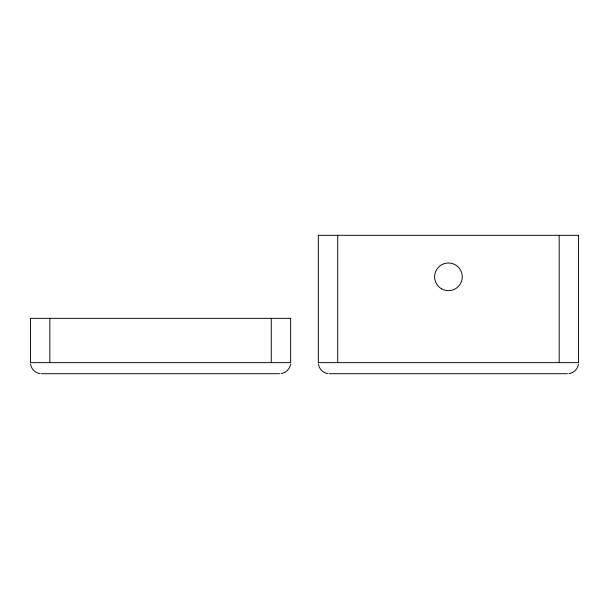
<?xml version="1.0" encoding="UTF-8"?>
<svg xmlns="http://www.w3.org/2000/svg" width="609" height="609" viewBox="0 0 609 609"><rect width="100%" height="100%" fill="white"/><g stroke="black" fill="none" stroke-linecap="round" stroke-linejoin="round"><path stroke-width="0.91" d="M290.562 364.075C289.983 368.925 285.88 373.028 281.031 373.606M578.459 364.075C577.872 368.925 573.769 373.028 568.92 373.606M41.526 373.705L279.584 373.705M329.416 373.705L567.474 373.705M327.969 373.606C323.12 373.028 319.017 368.925 318.438 364.075M40.08 373.606C35.231 373.028 31.128 368.925 30.541 364.075M559.176 235.295L559.176 362.629M337.721 235.295L337.721 362.629M271.279 318.34L271.279 362.629M49.824 318.34L49.824 362.629M578.55 235.295L318.34 235.295L318.34 362.629L578.55 362.629L578.55 235.295M290.66 318.34L30.45 318.34L30.45 362.629L290.66 362.629L290.66 318.34M441.525 288.803A13.84 13.84 0 0 0 462.284 276.821A13.84 13.84 0 0 0 441.525 264.831A13.84 13.84 0 0 0 441.525 288.803"/></g></svg>
